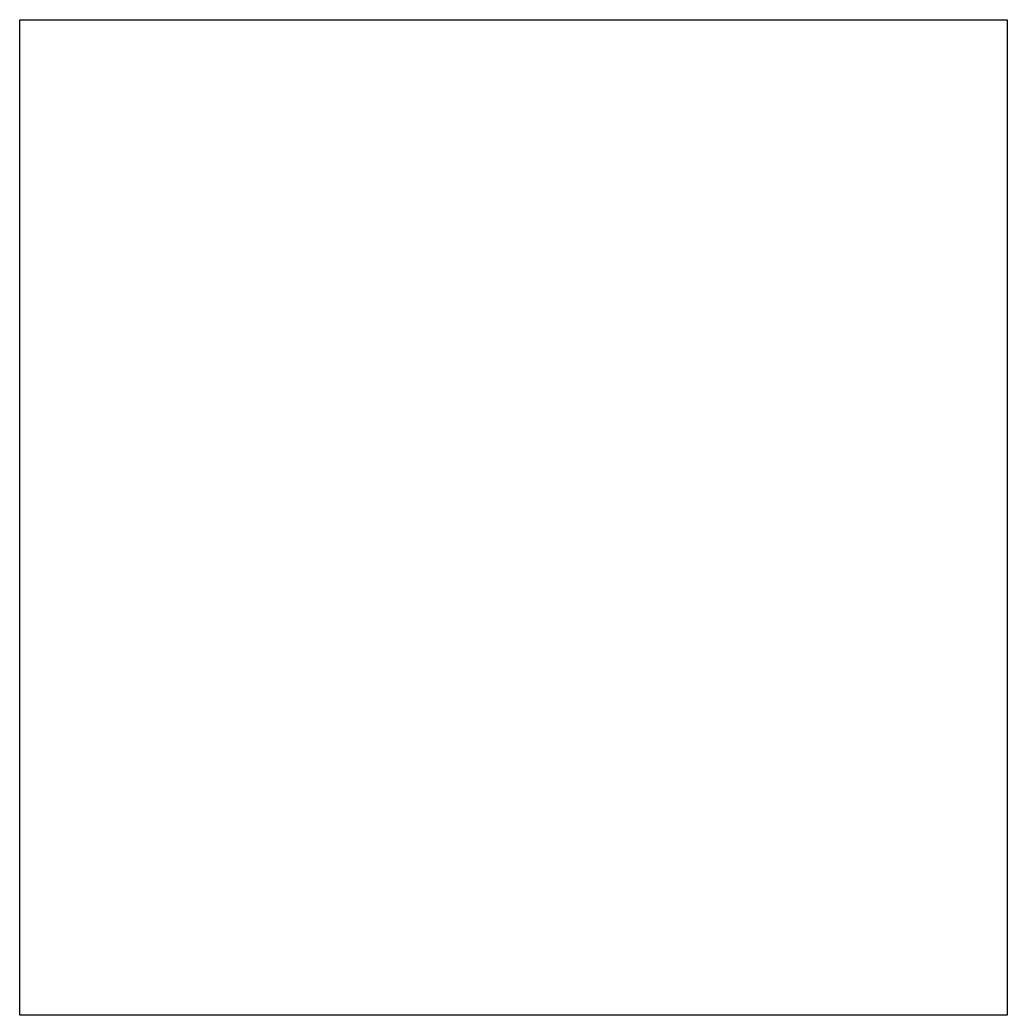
# Model space of a CAD drawing. Header units: metres. Extents: x 67.8 to 155.4, y -97.1 to -8.9.
import ezdxf

# ---------------------------------------------------------------- set-up
doc = ezdxf.new("R2010")
doc.units = ezdxf.units.M

msp = doc.modelspace()

# ---------------------------------------------------------------- linework, layer by layer
msp.add_lwpolyline([(67.801, -8.9), (155.359, -8.9), (155.359, -97.148), (67.801, -97.148)], close=True)

doc.saveas('drawing.dxf')
